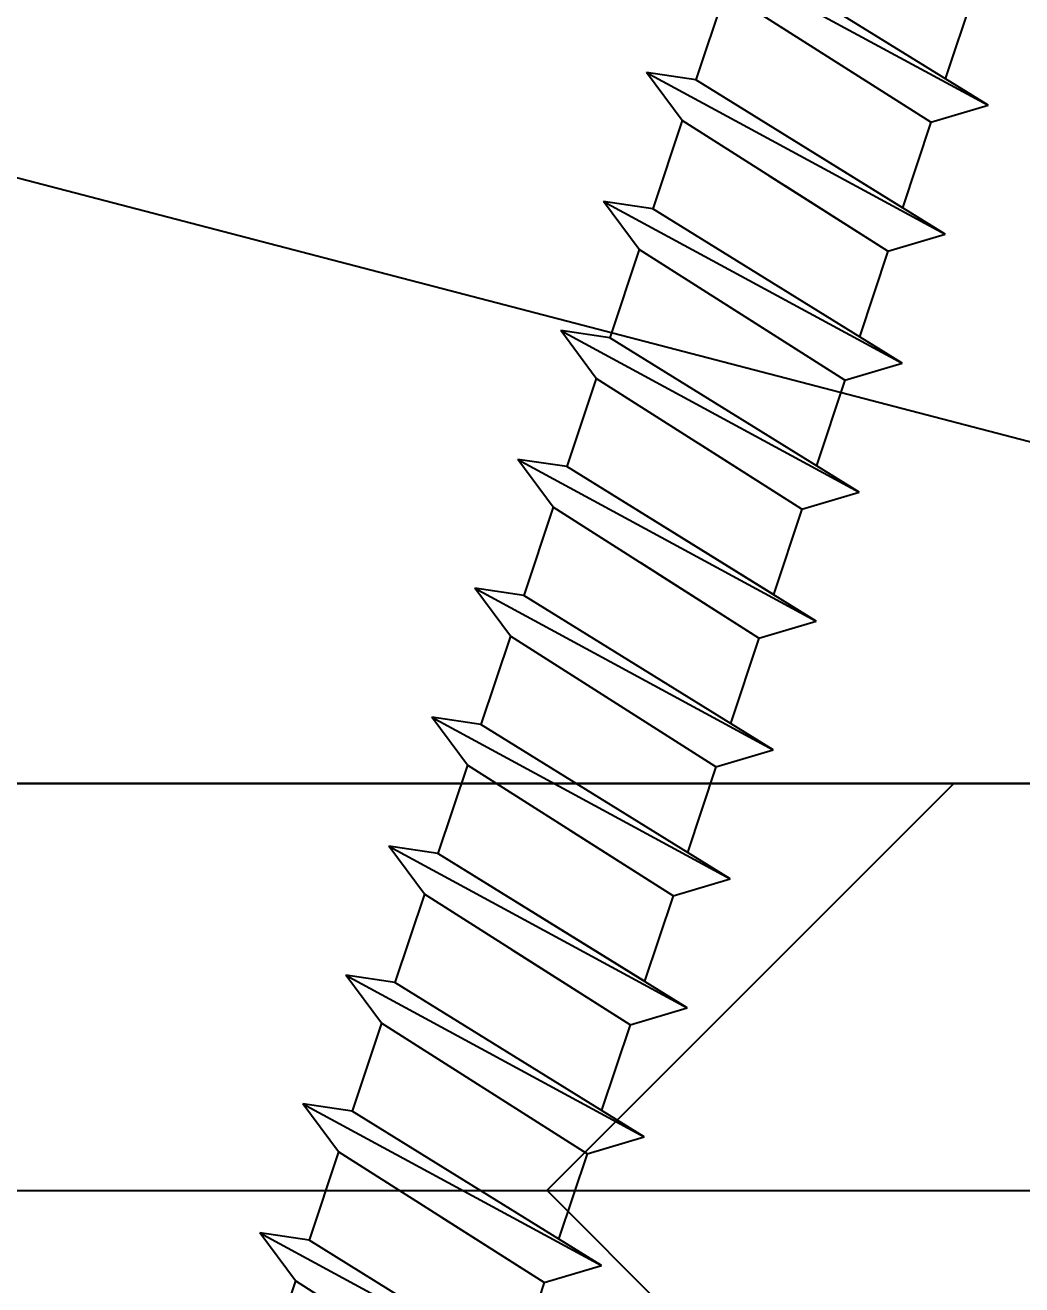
# Model space of a CAD drawing. Header units: inches. Extents: x -2661 to 42767, y -1222 to 9099.
# Drawn here: x 731.617 to 732.35, y 2335.432 to 2336.358 of the extents above; entities that cross this region are included whole.
import ezdxf
from ezdxf import colors
from ezdxf.entities.mleader import LeaderData, LeaderLine
from ezdxf.math import Vec2, Vec3

# ---------------------------------------------------------------- set-up
doc = ezdxf.new("R2010")
doc.units = ezdxf.units.IN
doc.header["$LTSCALE"] = 12
doc.header["$MEASUREMENT"] = 0
doc.layers.get('0').update_dxf_attribs({"linetype": 'CONTINUOUS'})
for name, color, linetype in [('S-ANNO-NOTE', 4, 'CONTINUOUS'), ('S-SIMPSON', 2, 'CONTINUOUS'), ('S-WOOD', 3, 'CONTINUOUS')]:
    doc.layers.add(name, color=color, linetype=linetype)
doc.styles.add('Arial', font='arial.ttf', dxfattribs={"width": 0.85})

# ---------------------------------------------------------------- blocks, each defined once
blk = doc.blocks.new('SIP SCREW')
at = {"layer": 'S-SIMPSON', "color": 1}
for p, q in [((-0.087, -10.81124), (-0.087, -10.87751)), ((-0.087, -10.81124), (-0.087, -10.87751)), ((-0.087, -10.81124), (-0.087, -10.87751)), ((-0.087, -10.81124), (-0.087, -10.87751)), ((-0.087, -10.81124), (-0.087, -10.87751)), ((-0.087, -10.81124), (-0.087, -10.87751)), ((-0.087, -10.81124), (-0.087, -10.87751)), ((-0.087, -10.81124), (-0.087, -10.87751)), ((-0.087, -10.81124), (-0.087, -10.87751)), ((-0.087, -10.81124), (-0.087, -10.87751)), ((-0.123, -10.88604), (0.087, -10.83631)), ((-0.123, -10.88604), (0.087, -10.83631)), ((-0.123, -10.88604), (0.087, -10.83631)), ((-0.123, -10.88604), (0.087, -10.83631)), ((0.123, -10.84266), (-0.123, -10.88604)), ((0.123, -10.84266), (-0.123, -10.88604)), ((0.123, -10.84266), (-0.123, -10.88604)), ((0.123, -10.84266), (-0.123, -10.88604)), ((-0.087, -10.91124), (0.087, -10.86787)), ((-0.087, -10.91124), (0.087, -10.86787)), ((-0.087, -10.91124), (0.087, -10.86787)), ((-0.087, -10.91124), (0.087, -10.86787)), ((0.087, -10.86787), (0.087, -10.93631)), ((0.087, -10.86787), (0.087, -10.93631)), ((0.087, -10.86787), (0.087, -10.93631)), ((0.087, -10.86787), (0.087, -10.93631)), ((0.087, -10.86787), (0.087, -10.93631)), ((0.087, -10.86787), (0.087, -10.93631)), ((0.087, -10.86787), (0.087, -10.93631)), ((0.087, -10.86787), (0.087, -10.93631)), ((0.087, -10.86787), (0.087, -10.93631)), ((0.087, -10.86787), (0.087, -10.93631)), ((0.087, -10.86787), (0.087, -10.93631)), ((0.087, -10.86787), (0.087, -10.93631)), ((0.087, -10.86787), (0.087, -10.93631)), ((0.087, -10.86787), (0.087, -10.93631)), ((-0.087, -10.91124), (-0.123, -10.88604)), ((-0.087, -10.91124), (-0.123, -10.88604)), ((-0.087, -10.91124), (-0.123, -10.88604)), ((-0.087, -10.91124), (-0.123, -10.88604)), ((-0.087, -10.91124), (-0.123, -10.88604)), ((-0.087, -10.91124), (0, -10.88956)), ((-0.087, -10.91124), (-0.087, -10.97751)), ((-0.087, -10.91124), (-0.087, -10.97751)), ((-0.087, -10.91124), (-0.087, -10.97751)), ((-0.087, -10.91124), (-0.087, -10.97751)), ((-0.087, -10.91124), (-0.087, -10.97751)), ((-0.087, -10.91124), (-0.087, -10.97751)), ((-0.087, -10.91124), (-0.087, -10.97751)), ((-0.087, -10.91124), (-0.087, -10.97751)), ((-0.087, -10.91124), (-0.087, -10.97751)), ((-0.087, -10.91124), (-0.087, -10.97751)), ((-0.087, -10.91124), (-0.087, -10.97751)), ((-0.087, -10.91124), (-0.087, -10.97751)), ((-0.087, -10.91124), (-0.087, -10.97751)), ((-0.087, -10.91124), (-0.087, -10.97751)), ((-0.087, -10.91124), (-0.087, -10.97751)), ((-0.087, -10.91124), (-0.087, -10.97751)), ((-0.123, -10.98604), (0.087, -10.93631)), ((-0.123, -10.98604), (0.087, -10.93631)), ((-0.123, -10.98604), (0.087, -10.93631)), ((-0.123, -10.98604), (0.087, -10.93631)), ((-0.123, -10.98604), (0.087, -10.93631)), ((-0.123, -10.98604), (0.087, -10.93631)), ((-0.123, -10.98604), (0.087, -10.93631)), ((-0.123, -10.98604), (0.087, -10.93631)), ((-0.087, -10.97751), (0.087, -10.93631)), ((0.087, -10.93631), (0.123, -10.94266)), ((0.087, -10.93631), (0.123, -10.94266)), ((0.087, -10.93631), (0.123, -10.94266)), ((0.087, -10.93631), (0.123, -10.94266)), ((0.087, -10.93631), (0.123, -10.94266)), ((0.087, -10.93631), (0.123, -10.94266)), ((0.087, -10.93631), (0.123, -10.94266)), ((0.087, -10.93631), (0.123, -10.94266)), ((0.087, -10.93631), (0.123, -10.94266)), ((0.123, -10.94266), (-0.123, -10.98604)), ((0.123, -10.94266), (-0.123, -10.98604)), ((0.123, -10.94266), (-0.123, -10.98604)), ((0.123, -10.94266), (-0.123, -10.98604)), ((0.123, -10.94266), (-0.123, -10.98604)), ((0.123, -10.94266), (-0.123, -10.98604)), ((0.123, -10.94266), (-0.123, -10.98604)), ((0.123, -10.94266), (-0.123, -10.98604)), ((0.123, -10.94266), (-0.123, -10.98604)), ((0.087, -10.96787), (0.123, -10.94266)), ((0.087, -10.96787), (0.123, -10.94266)), ((0.087, -10.96787), (0.123, -10.94266)), ((0.087, -10.96787), (0.123, -10.94266)), ((0.087, -10.96787), (0.123, -10.94266)), ((0.087, -10.96787), (0.123, -10.94266)), ((0.087, -10.96787), (0.123, -10.94266)), ((0.087, -10.96787), (0.123, -10.94266)), ((0.087, -10.96787), (0.123, -10.94266)), ((-0.087, -11.01124), (0.087, -10.96787)), ((-0.087, -11.01124), (0.087, -10.96787)), ((-0.087, -11.01124), (0.087, -10.96787)), ((-0.087, -11.01124), (0.087, -10.96787)), ((-0.087, -11.01124), (0.087, -10.96787)), ((-0.087, -11.01124), (0.087, -10.96787)), ((-0.087, -11.01124), (0.087, -10.96787)), ((-0.087, -11.01124), (0.087, -10.96787)), ((-0.087, -11.01124), (0.087, -10.96787)), ((0.087, -10.96787), (0.087, -11.03631)), ((0.087, -10.96787), (0.087, -11.03631)), ((0.087, -10.96787), (0.087, -11.03631)), ((0.087, -10.96787), (0.087, -11.03631)), ((0.087, -10.96787), (0.087, -11.03631)), ((0.087, -10.96787), (0.087, -11.03631)), ((0.087, -10.96787), (0.087, -11.03631)), ((0.087, -10.96787), (0.087, -11.03631)), ((0.087, -10.96787), (0.087, -11.03631)), ((0.087, -10.96787), (0.087, -11.03631)), ((0.087, -10.96787), (0.087, -11.03631)), ((0.087, -10.96787), (0.087, -11.03631)), ((0.087, -10.96787), (0.087, -11.03631)), ((0.087, -10.96787), (0.087, -11.03631)), ((0.087, -10.96787), (0.087, -11.03631)), ((0.087, -10.96787), (0.087, -11.03631)), ((0.087, -10.96787), (0.087, -11.03631)), ((0.087, -10.96787), (0.087, -11.03631)), ((0.087, -10.96787), (0.087, -11.03631)), ((0.087, -10.96787), (0.087, -11.03631)), ((0.087, -10.96787), (0.087, -11.03631)), ((-0.087, -11.01124), (-0.123, -10.98604)), ((-0.087, -11.01124), (-0.123, -10.98604)), ((-0.087, -11.01124), (-0.123, -10.98604)), ((-0.087, -11.01124), (-0.123, -10.98604)), ((-0.087, -11.01124), (-0.123, -10.98604)), ((-0.087, -11.01124), (-0.123, -10.98604)), ((-0.087, -11.01124), (-0.123, -10.98604)), ((-0.087, -11.01124), (-0.123, -10.98604)), ((-0.087, -11.01124), (-0.123, -10.98604)), ((-0.087, -11.01124), (-0.123, -10.98604)), ((-0.087, -11.01124), (-0.123, -10.98604)), ((-0.087, -11.01124), (-0.123, -10.98604)), ((-0.087, -11.01124), (-0.123, -10.98604)), ((-0.087, -11.01124), (0.01301, -10.98631)), ((-0.087, -11.01124), (0.01301, -10.98631)), ((-0.087, -11.01124), (0.01301, -10.98631)), ((-0.087, -11.01124), (0, -10.98956)), ((-0.087, -11.01124), (-0.087, -11.07751)), ((-0.087, -11.01124), (-0.087, -11.07751)), ((-0.087, -11.01124), (-0.087, -11.07751)), ((-0.087, -11.01124), (-0.087, -11.07751)), ((-0.087, -11.01124), (-0.087, -11.07751)), ((-0.087, -11.01124), (-0.087, -11.07751)), ((-0.087, -11.01124), (-0.087, -11.07751)), ((-0.087, -11.01124), (-0.087, -11.07751)), ((-0.087, -11.01124), (-0.087, -11.07751)), ((-0.087, -11.01124), (-0.087, -11.07751)), ((-0.087, -11.01124), (-0.087, -11.07751)), ((-0.087, -11.01124), (-0.087, -11.07751)), ((-0.087, -11.01124), (-0.087, -11.07751)), ((-0.087, -11.01124), (-0.087, -11.07751)), ((-0.087, -11.01124), (-0.087, -11.07751)), ((-0.087, -11.01124), (-0.087, -11.07751)), ((-0.087, -11.01124), (-0.087, -11.07751)), ((-0.087, -11.01124), (-0.087, -11.07751)), ((-0.087, -11.01124), (-0.087, -11.07751)), ((-0.087, -11.01124), (-0.087, -11.07751)), ((-0.087, -11.01124), (-0.087, -11.07751)), ((-0.123, -11.08604), (0.087, -11.03631)), ((-0.123, -11.08604), (0.087, -11.03631)), ((-0.123, -11.08604), (0.087, -11.03631)), ((-0.123, -11.08604), (0.087, -11.03631)), ((-0.123, -11.08604), (0.087, -11.03631)), ((-0.123, -11.08604), (0.087, -11.03631)), ((-0.123, -11.08604), (0.087, -11.03631)), ((-0.123, -11.08604), (0.087, -11.03631)), ((-0.123, -11.08604), (0.087, -11.03631)), ((-0.123, -11.08604), (0.087, -11.03631)), ((-0.123, -11.08604), (0.087, -11.03631)), ((-0.123, -11.08604), (0.087, -11.03631)), ((0.087, -11.03631), (0.123, -11.04266)), ((0.087, -11.03631), (0.123, -11.04266)), ((0.087, -11.03631), (0.123, -11.04266)), ((0.087, -11.03631), (0.123, -11.04266)), ((0.087, -11.03631), (0.123, -11.04266)), ((0.087, -11.03631), (0.123, -11.04266)), ((0.087, -11.03631), (0.123, -11.04266)), ((0.087, -11.03631), (0.123, -11.04266)), ((0.087, -11.03631), (0.123, -11.04266)), ((0.087, -11.03631), (0.123, -11.04266)), ((0.087, -11.03631), (0.123, -11.04266)), ((0.087, -11.03631), (0.123, -11.04266)), ((0.123, -11.04266), (-0.123, -11.08604)), ((0.123, -11.04266), (-0.123, -11.08604)), ((0.123, -11.04266), (-0.123, -11.08604)), ((0.123, -11.04266), (-0.123, -11.08604)), ((0.123, -11.04266), (-0.123, -11.08604)), ((0.123, -11.04266), (-0.123, -11.08604)), ((0.123, -11.04266), (-0.123, -11.08604)), ((0.123, -11.04266), (-0.123, -11.08604)), ((0.123, -11.04266), (-0.123, -11.08604)), ((0.123, -11.04266), (-0.123, -11.08604)), ((0.123, -11.04266), (-0.123, -11.08604)), ((0.123, -11.04266), (-0.123, -11.08604)), ((0.087, -11.06787), (0.123, -11.04266)), ((0.087, -11.06787), (0.123, -11.04266)), ((0.087, -11.06787), (0.123, -11.04266)), ((0.087, -11.06787), (0.123, -11.04266)), ((0.087, -11.06787), (0.123, -11.04266)), ((0.087, -11.06787), (0.123, -11.04266)), ((0.087, -11.06787), (0.123, -11.04266)), ((0.087, -11.06787), (0.123, -11.04266)), ((0.087, -11.06787), (0.123, -11.04266)), ((0.087, -11.06787), (0.123, -11.04266)), ((0.087, -11.06787), (0.123, -11.04266)), ((0.087, -11.06787), (0.123, -11.04266)), ((-0.087, -11.11124), (0.087, -11.06787)), ((-0.087, -11.11124), (0.087, -11.06787)), ((-0.087, -11.11124), (0.087, -11.06787)), ((-0.087, -11.11124), (0.087, -11.06787)), ((-0.087, -11.11124), (0.087, -11.06787)), ((-0.087, -11.11124), (0.087, -11.06787)), ((-0.087, -11.11124), (0.087, -11.06787)), ((-0.087, -11.11124), (0.087, -11.06787)), ((-0.087, -11.11124), (0.087, -11.06787)), ((-0.087, -11.11124), (0.087, -11.06787)), ((-0.087, -11.11124), (0.087, -11.06787)), ((-0.087, -11.11124), (0.087, -11.06787)), ((0.087, -11.06787), (0.087, -11.13631)), ((0.087, -11.06787), (0.087, -11.13631)), ((0.087, -11.06787), (0.087, -11.13631)), ((0.087, -11.06787), (0.087, -11.13631)), ((0.087, -11.06787), (0.087, -11.13631)), ((0.087, -11.06787), (0.087, -11.13631)), ((0.087, -11.06787), (0.087, -11.13631)), ((0.087, -11.06787), (0.087, -11.13631)), ((0.087, -11.06787), (0.087, -11.13631)), ((0.087, -11.06787), (0.087, -11.13631)), ((0.087, -11.06787), (0.087, -11.13631)), ((0.087, -11.06787), (0.087, -11.13631)), ((0.087, -11.06787), (0.087, -11.13631)), ((0.087, -11.06787), (0.087, -11.13631)), ((0.087, -11.06787), (0.087, -11.13631)), ((0.087, -11.06787), (0.087, -11.13631)), ((0.087, -11.06787), (0.087, -11.13631)), ((0.087, -11.06787), (0.087, -11.13631)), ((0.087, -11.06787), (0.087, -11.13631)), ((0.087, -11.06787), (0.087, -11.13631)), ((0.087, -11.06787), (0.087, -11.13631)), ((0.087, -11.06787), (0.087, -11.13631)), ((0.087, -11.06787), (0.087, -11.13631)), ((0.087, -11.06787), (0.087, -11.13631)), ((0.087, -11.06787), (0.087, -11.13631)), ((-0.087, -11.11124), (-0.123, -11.08604)), ((-0.087, -11.11124), (-0.123, -11.08604)), ((-0.087, -11.11124), (-0.123, -11.08604)), ((-0.087, -11.11124), (-0.123, -11.08604)), ((-0.087, -11.11124), (-0.123, -11.08604)), ((-0.087, -11.11124), (-0.123, -11.08604)), ((-0.087, -11.11124), (-0.123, -11.08604)), ((-0.087, -11.11124), (-0.123, -11.08604)), ((-0.087, -11.11124), (-0.123, -11.08604)), ((-0.087, -11.11124), (-0.123, -11.08604)), ((-0.087, -11.11124), (-0.123, -11.08604)), ((-0.087, -11.11124), (-0.123, -11.08604)), ((-0.087, -11.11124), (-0.123, -11.08604)), ((-0.087, -11.11124), (-0.123, -11.08604)), ((-0.087, -11.11124), (-0.123, -11.08604)), ((-0.087, -11.11124), (0.01301, -11.08631)), ((-0.087, -11.11124), (0.01301, -11.08631)), ((-0.087, -11.11124), (0.01301, -11.08631)), ((-0.087, -11.11124), (-0.087, -11.17751)), ((-0.087, -11.11124), (-0.087, -11.17751)), ((-0.087, -11.11124), (-0.087, -11.17751)), ((-0.087, -11.11124), (-0.087, -11.17751)), ((-0.087, -11.11124), (-0.087, -11.17751)), ((-0.087, -11.11124), (-0.087, -11.17751)), ((-0.087, -11.11124), (-0.087, -11.17751)), ((-0.087, -11.11124), (-0.087, -11.17751)), ((-0.087, -11.11124), (-0.087, -11.17751)), ((-0.087, -11.11124), (-0.087, -11.17751)), ((-0.087, -11.11124), (-0.087, -11.17751)), ((-0.087, -11.11124), (-0.087, -11.17751)), ((-0.087, -11.11124), (-0.087, -11.17751)), ((-0.087, -11.11124), (-0.087, -11.17751)), ((-0.087, -11.11124), (-0.087, -11.17751)), ((-0.087, -11.11124), (-0.087, -11.17751)), ((-0.087, -11.11124), (-0.087, -11.17751)), ((-0.087, -11.11124), (-0.087, -11.17751)), ((-0.087, -11.11124), (-0.087, -11.17751)), ((-0.087, -11.11124), (-0.087, -11.17751)), ((-0.087, -11.11124), (-0.087, -11.17751)), ((-0.087, -11.11124), (-0.087, -11.17751)), ((-0.087, -11.11124), (-0.087, -11.17751)), ((-0.087, -11.11124), (-0.087, -11.17751)), ((-0.087, -11.11124), (-0.087, -11.17751)), ((-0.123, -11.18604), (0.087, -11.13631)), ((-0.123, -11.18604), (0.087, -11.13631)), ((-0.123, -11.18604), (0.087, -11.13631)), ((-0.123, -11.18604), (0.087, -11.13631)), ((-0.123, -11.18604), (0.087, -11.13631)), ((-0.123, -11.18604), (0.087, -11.13631)), ((-0.123, -11.18604), (0.087, -11.13631)), ((-0.123, -11.18604), (0.087, -11.13631)), ((-0.123, -11.18604), (0.087, -11.13631)), ((-0.123, -11.18604), (0.087, -11.13631)), ((-0.123, -11.18604), (0.087, -11.13631)), ((-0.123, -11.18604), (0.087, -11.13631)), ((-0.123, -11.18604), (0.087, -11.13631)), ((-0.123, -11.18604), (0.087, -11.13631)), ((-0.123, -11.18604), (0.087, -11.13631)), ((-0.123, -11.18604), (0.087, -11.13631)), ((-0.123, -11.18604), (0.087, -11.13631)), ((-0.123, -11.18604), (0.087, -11.13631)), ((-0.123, -11.18604), (0.087, -11.13631)), ((0.087, -11.13631), (0.123, -11.14266)), ((0.087, -11.13631), (0.123, -11.14266)), ((0.087, -11.13631), (0.123, -11.14266)), ((0.087, -11.13631), (0.123, -11.14266)), ((0.087, -11.13631), (0.123, -11.14266)), ((0.087, -11.13631), (0.123, -11.14266)), ((0.087, -11.13631), (0.123, -11.14266)), ((0.087, -11.13631), (0.123, -11.14266)), ((0.087, -11.13631), (0.123, -11.14266)), ((0.087, -11.13631), (0.123, -11.14266)), ((0.087, -11.13631), (0.123, -11.14266)), ((0.087, -11.13631), (0.123, -11.14266)), ((0.087, -11.13631), (0.123, -11.14266)), ((0.087, -11.13631), (0.123, -11.14266)), ((0.087, -11.13631), (0.123, -11.14266)), ((0.087, -11.13631), (0.123, -11.14266)), ((0.087, -11.13631), (0.123, -11.14266)), ((0.087, -11.13631), (0.123, -11.14266)), ((0.087, -11.13631), (0.123, -11.14266)), ((0.123, -11.14266), (-0.123, -11.18604)), ((0.123, -11.14266), (-0.123, -11.18604)), ((0.123, -11.14266), (-0.123, -11.18604)), ((0.123, -11.14266), (-0.123, -11.18604)), ((0.123, -11.14266), (-0.123, -11.18604)), ((0.123, -11.14266), (-0.123, -11.18604)), ((0.123, -11.14266), (-0.123, -11.18604)), ((0.123, -11.14266), (-0.123, -11.18604)), ((0.123, -11.14266), (-0.123, -11.18604)), ((0.123, -11.14266), (-0.123, -11.18604)), ((0.123, -11.14266), (-0.123, -11.18604)), ((0.123, -11.14266), (-0.123, -11.18604)), ((0.123, -11.14266), (-0.123, -11.18604)), ((0.123, -11.14266), (-0.123, -11.18604)), ((0.123, -11.14266), (-0.123, -11.18604)), ((0.123, -11.14266), (-0.123, -11.18604)), ((0.123, -11.14266), (-0.123, -11.18604)), ((0.123, -11.14266), (-0.123, -11.18604)), ((0.123, -11.14266), (-0.123, -11.18604)), ((0.087, -11.16787), (0.123, -11.14266)), ((0.087, -11.16787), (0.123, -11.14266)), ((0.087, -11.16787), (0.123, -11.14266)), ((0.087, -11.16787), (0.123, -11.14266)), ((0.087, -11.16787), (0.123, -11.14266)), ((0.087, -11.16787), (0.123, -11.14266)), ((0.087, -11.16787), (0.123, -11.14266)), ((0.087, -11.16787), (0.123, -11.14266)), ((0.087, -11.16787), (0.123, -11.14266)), ((0.087, -11.16787), (0.123, -11.14266)), ((0.087, -11.16787), (0.123, -11.14266)), ((0.087, -11.16787), (0.123, -11.14266)), ((0.087, -11.16787), (0.123, -11.14266)), ((0.087, -11.16787), (0.123, -11.14266)), ((0.087, -11.16787), (0.123, -11.14266)), ((0.087, -11.16787), (0.123, -11.14266)), ((0.087, -11.16787), (0.123, -11.14266)), ((0.087, -11.16787), (0.123, -11.14266)), ((0.087, -11.16787), (0.123, -11.14266)), ((-0.087, -11.21124), (0.087, -11.16787)), ((-0.087, -11.21124), (0.087, -11.16787)), ((-0.087, -11.21124), (0.087, -11.16787)), ((-0.087, -11.21124), (0.087, -11.16787)), ((-0.087, -11.21124), (0.087, -11.16787)), ((-0.087, -11.21124), (0.087, -11.16787)), ((-0.087, -11.21124), (0.087, -11.16787)), ((-0.087, -11.21124), (0.087, -11.16787)), ((-0.087, -11.21124), (0.087, -11.16787)), ((-0.087, -11.21124), (0.087, -11.16787)), ((-0.087, -11.21124), (0.087, -11.16787)), ((-0.087, -11.21124), (0.087, -11.16787)), ((-0.087, -11.21124), (0.087, -11.16787)), ((-0.087, -11.21124), (0.087, -11.16787)), ((-0.087, -11.21124), (0.087, -11.16787)), ((-0.087, -11.21124), (0.087, -11.16787)), ((-0.087, -11.21124), (0.087, -11.16787)), ((-0.087, -11.21124), (0.087, -11.16787)), ((-0.087, -11.21124), (0.087, -11.16787)), ((0.087, -11.16787), (0.087, -11.23631)), ((0.087, -11.16787), (0.087, -11.23631)), ((0.087, -11.16787), (0.087, -11.23631)), ((0.087, -11.16787), (0.087, -11.23631)), ((0.087, -11.16787), (0.087, -11.23631)), ((0.087, -11.16787), (0.087, -11.23631)), ((0.087, -11.16787), (0.087, -11.23631)), ((0.087, -11.16787), (0.087, -11.23631)), ((0.087, -11.16787), (0.087, -11.23631)), ((0.087, -11.16787), (0.087, -11.23631)), ((0.087, -11.16787), (0.087, -11.23631)), ((0.087, -11.16787), (0.087, -11.23631)), ((-0.087, -11.21124), (-0.123, -11.18604)), ((-0.087, -11.21124), (-0.123, -11.18604)), ((-0.087, -11.21124), (-0.123, -11.18604)), ((-0.087, -11.21124), (-0.123, -11.18604)), ((-0.087, -11.21124), (-0.123, -11.18604)), ((-0.087, -11.21124), (-0.123, -11.18604)), ((-0.087, -11.21124), (-0.123, -11.18604)), ((-0.087, -11.21124), (-0.123, -11.18604)), ((-0.087, -11.21124), (-0.123, -11.18604)), ((-0.087, -11.21124), (-0.123, -11.18604)), ((-0.087, -11.21124), (-0.123, -11.18604)), ((-0.087, -11.21124), (-0.123, -11.18604)), ((-0.087, -11.21124), (-0.123, -11.18604)), ((-0.087, -11.21124), (-0.123, -11.18604)), ((-0.087, -11.21124), (-0.123, -11.18604)), ((-0.087, -11.21124), (-0.123, -11.18604)), ((-0.087, -11.21124), (-0.123, -11.18604)), ((-0.087, -11.21124), (-0.123, -11.18604)), ((-0.087, -11.21124), (-0.123, -11.18604)), ((-0.087, -11.21124), (-0.123, -11.18604)), ((-0.087, -11.21124), (-0.123, -11.18604)), ((-0.087, -11.21124), (-0.123, -11.18604)), ((-0.087, -11.21124), (-0.123, -11.18604)), ((-0.087, -11.21124), (0, -11.18956)), ((-0.087, -11.21124), (0, -11.18956)), ((-0.087, -11.21124), (0, -11.18956)), ((-0.087, -11.21124), (0, -11.18956)), ((-0.087, -11.21124), (-0.087, -11.27751)), ((-0.087, -11.21124), (-0.087, -11.27751)), ((-0.087, -11.21124), (-0.087, -11.27751)), ((-0.087, -11.21124), (-0.087, -11.27751)), ((-0.087, -11.21124), (-0.087, -11.27751)), ((-0.087, -11.21124), (-0.087, -11.27751)), ((-0.087, -11.21124), (-0.087, -11.27751)), ((-0.087, -11.21124), (-0.087, -11.27751)), ((-0.087, -11.21124), (-0.087, -11.27751)), ((-0.087, -11.21124), (-0.087, -11.27751)), ((-0.087, -11.21124), (-0.087, -11.27751)), ((-0.087, -11.21124), (-0.087, -11.27751)), ((-0.087, -11.21124), (-0.087, -11.27751)), ((-0.087, -11.21124), (-0.087, -11.27751)), ((-0.123, -11.28604), (0.087, -11.23631)), ((-0.123, -11.28604), (0.087, -11.23631)), ((-0.123, -11.28604), (0.087, -11.23631)), ((-0.123, -11.28604), (0.087, -11.23631)), ((-0.123, -11.28604), (0.087, -11.23631)), ((-0.123, -11.28604), (0.087, -11.23631)), ((-0.123, -11.28604), (0.087, -11.23631)), ((-0.123, -11.28604), (0.087, -11.23631)), ((0.123, -11.24266), (-0.123, -11.28604)), ((0.123, -11.24266), (-0.123, -11.28604)), ((0.123, -11.24266), (-0.123, -11.28604)), ((0.123, -11.24266), (-0.123, -11.28604)), ((0.123, -11.24266), (-0.123, -11.28604)), ((0.123, -11.24266), (-0.123, -11.28604)), ((0.123, -11.24266), (-0.123, -11.28604)), ((0.123, -11.24266), (-0.123, -11.28604)), ((0.123, -11.24266), (-0.123, -11.28604)), ((-0.087, -11.27751), (0.087, -11.23631)), ((0.087, -11.23631), (0.123, -11.24266)), ((0.087, -11.23631), (0.123, -11.24266)), ((0.087, -11.23631), (0.123, -11.24266)), ((0.087, -11.23631), (0.123, -11.24266)), ((0.087, -11.23631), (0.123, -11.24266)), ((0.087, -11.23631), (0.123, -11.24266)), ((0.087, -11.23631), (0.123, -11.24266)), ((0.087, -11.23631), (0.123, -11.24266)), ((0.087, -11.23631), (0.123, -11.24266)), ((0.087, -11.26787), (0.123, -11.24266)), ((0.087, -11.26787), (0.123, -11.24266)), ((0.087, -11.26787), (0.123, -11.24266)), ((0.087, -11.26787), (0.123, -11.24266)), ((0.087, -11.26787), (0.123, -11.24266)), ((0.087, -11.26787), (0.123, -11.24266)), ((0.087, -11.26787), (0.123, -11.24266)), ((0.087, -11.26787), (0.123, -11.24266)), ((0.087, -11.26787), (0.123, -11.24266)), ((-0.087, -11.31124), (0.087, -11.26787)), ((-0.087, -11.31124), (0.087, -11.26787)), ((-0.087, -11.31124), (0.087, -11.26787)), ((-0.087, -11.31124), (0.087, -11.26787)), ((-0.087, -11.31124), (0.087, -11.26787)), ((-0.087, -11.31124), (0.087, -11.26787)), ((-0.087, -11.31124), (0.087, -11.26787)), ((-0.087, -11.31124), (0.087, -11.26787)), ((-0.087, -11.31124), (0.087, -11.26787)), ((0.087, -11.26787), (0.087, -11.33631)), ((0.087, -11.26787), (0.087, -11.33631)), ((0.087, -11.26787), (0.087, -11.33631)), ((0.087, -11.26787), (0.087, -11.33631)), ((0.087, -11.26787), (0.087, -11.33631)), ((0.087, -11.26787), (0.087, -11.33631)), ((0.087, -11.26787), (0.087, -11.33631)), ((0.087, -11.26787), (0.087, -11.33631)), ((0.087, -11.26787), (0.087, -11.33631)), ((0.087, -11.26787), (0.087, -11.33631)), ((0.087, -11.26787), (0.087, -11.33631)), ((0.087, -11.26787), (0.087, -11.33631)), ((0.087, -11.26787), (0.087, -11.33631)), ((0.087, -11.26787), (0.087, -11.33631)), ((0.087, -11.26787), (0.087, -11.33631)), ((0.087, -11.26787), (0.087, -11.33631)), ((0.087, -11.26787), (0.087, -11.33631)), ((-0.087, -11.31124), (-0.123, -11.28604)), ((-0.087, -11.31124), (-0.123, -11.28604)), ((-0.087, -11.31124), (-0.123, -11.28604)), ((-0.087, -11.31124), (-0.123, -11.28604)), ((-0.087, -11.31124), (-0.123, -11.28604)), ((-0.087, -11.31124), (-0.123, -11.28604)), ((-0.087, -11.31124), (-0.123, -11.28604)), ((-0.087, -11.31124), (-0.123, -11.28604)), ((-0.087, -11.31124), (-0.123, -11.28604)), ((-0.087, -11.31124), (-0.123, -11.28604)), ((-0.087, -11.31124), (-0.123, -11.28604)), ((-0.087, -11.31124), (-0.123, -11.28604)), ((-0.087, -11.31124), (-0.123, -11.28604)), ((-0.087, -11.31124), (0.01301, -11.28631)), ((-0.087, -11.31124), (0.01301, -11.28631)), ((-0.087, -11.31124), (0.01301, -11.28631)), ((-0.087, -11.31124), (0, -11.28956)), ((-0.087, -11.31124), (-0.087, -11.37751)), ((-0.087, -11.31124), (-0.087, -11.37751)), ((-0.087, -11.31124), (-0.087, -11.37751)), ((-0.087, -11.31124), (-0.087, -11.37751)), ((-0.087, -11.31124), (-0.087, -11.37751)), ((-0.087, -11.31124), (-0.087, -11.37751)), ((-0.087, -11.31124), (-0.087, -11.37751)), ((-0.087, -11.31124), (-0.087, -11.37751)), ((-0.087, -11.31124), (-0.087, -11.37751)), ((-0.087, -11.31124), (-0.087, -11.37751)), ((-0.087, -11.31124), (-0.087, -11.37751)), ((-0.087, -11.31124), (-0.087, -11.37751)), ((-0.087, -11.31124), (-0.087, -11.37751)), ((-0.087, -11.31124), (-0.087, -11.37751)), ((-0.087, -11.31124), (-0.087, -11.37751)), ((-0.087, -11.31124), (-0.087, -11.37751)), ((-0.123, -11.38604), (0.087, -11.33631)), ((-0.123, -11.38604), (0.087, -11.33631)), ((-0.123, -11.38604), (0.087, -11.33631)), ((-0.123, -11.38604), (0.087, -11.33631)), ((-0.123, -11.38604), (0.087, -11.33631)), ((-0.123, -11.38604), (0.087, -11.33631)), ((-0.123, -11.38604), (0.087, -11.33631)), ((-0.123, -11.38604), (0.087, -11.33631)), ((-0.123, -11.38604), (0.087, -11.33631)), ((-0.123, -11.38604), (0.087, -11.33631)), ((-0.123, -11.38604), (0.087, -11.33631)), ((-0.123, -11.38604), (0.087, -11.33631)), ((0.123, -11.34266), (-0.123, -11.38604)), ((0.123, -11.34266), (-0.123, -11.38604)), ((0.123, -11.34266), (-0.123, -11.38604)), ((0.123, -11.34266), (-0.123, -11.38604)), ((0.123, -11.34266), (-0.123, -11.38604)), ((0.123, -11.34266), (-0.123, -11.38604)), ((0.123, -11.34266), (-0.123, -11.38604)), ((0.123, -11.34266), (-0.123, -11.38604)), ((0.123, -11.34266), (-0.123, -11.38604)), ((0.123, -11.34266), (-0.123, -11.38604)), ((0.123, -11.34266), (-0.123, -11.38604)), ((0.123, -11.34266), (-0.123, -11.38604)), ((0.087, -11.33631), (0.123, -11.34266)), ((0.087, -11.33631), (0.123, -11.34266)), ((0.087, -11.33631), (0.123, -11.34266)), ((0.087, -11.33631), (0.123, -11.34266)), ((0.087, -11.33631), (0.123, -11.34266)), ((0.087, -11.33631), (0.123, -11.34266)), ((0.087, -11.33631), (0.123, -11.34266)), ((0.087, -11.33631), (0.123, -11.34266)), ((0.087, -11.33631), (0.123, -11.34266)), ((0.087, -11.33631), (0.123, -11.34266)), ((0.087, -11.33631), (0.123, -11.34266)), ((0.087, -11.33631), (0.123, -11.34266)), ((0.087, -11.36787), (0.123, -11.34266)), ((0.087, -11.36787), (0.123, -11.34266)), ((0.087, -11.36787), (0.123, -11.34266)), ((0.087, -11.36787), (0.123, -11.34266)), ((0.087, -11.36787), (0.123, -11.34266)), ((0.087, -11.36787), (0.123, -11.34266)), ((0.087, -11.36787), (0.123, -11.34266)), ((0.087, -11.36787), (0.123, -11.34266)), ((0.087, -11.36787), (0.123, -11.34266)), ((0.087, -11.36787), (0.123, -11.34266)), ((0.087, -11.36787), (0.123, -11.34266)), ((0.087, -11.36787), (0.123, -11.34266)), ((-0.087, -11.41124), (0.087, -11.36787)), ((-0.087, -11.41124), (0.087, -11.36787)), ((-0.087, -11.41124), (0.087, -11.36787)), ((-0.087, -11.41124), (0.087, -11.36787)), ((-0.087, -11.41124), (0.087, -11.36787)), ((-0.087, -11.41124), (0.087, -11.36787)), ((-0.087, -11.41124), (0.087, -11.36787)), ((-0.087, -11.41124), (0.087, -11.36787)), ((-0.087, -11.41124), (0.087, -11.36787)), ((-0.087, -11.41124), (0.087, -11.36787)), ((-0.087, -11.41124), (0.087, -11.36787)), ((-0.087, -11.41124), (0.087, -11.36787)), ((0.087, -11.36787), (0.087, -11.43631)), ((0.087, -11.36787), (0.087, -11.43631)), ((0.087, -11.36787), (0.087, -11.43631)), ((0.087, -11.36787), (0.087, -11.43631)), ((0.087, -11.36787), (0.087, -11.43631)), ((0.087, -11.36787), (0.087, -11.43631)), ((0.087, -11.36787), (0.087, -11.43631)), ((0.087, -11.36787), (0.087, -11.43631)), ((0.087, -11.36787), (0.087, -11.43631)), ((0.087, -11.36787), (0.087, -11.43631)), ((0.087, -11.36787), (0.087, -11.43631)), ((0.087, -11.36787), (0.087, -11.43631)), ((0.087, -11.36787), (0.087, -11.43631)), ((0.087, -11.36787), (0.087, -11.43631)), ((0.087, -11.36787), (0.087, -11.43631)), ((0.087, -11.36787), (0.087, -11.43631)), ((0.087, -11.36787), (0.087, -11.43631)), ((-0.087, -11.41124), (-0.123, -11.38604)), ((-0.087, -11.41124), (-0.123, -11.38604)), ((-0.087, -11.41124), (-0.123, -11.38604)), ((-0.087, -11.41124), (-0.123, -11.38604)), ((-0.087, -11.41124), (-0.123, -11.38604)), ((-0.087, -11.41124), (-0.123, -11.38604)), ((-0.087, -11.41124), (-0.123, -11.38604)), ((-0.087, -11.41124), (-0.123, -11.38604)), ((-0.087, -11.41124), (-0.123, -11.38604)), ((-0.087, -11.41124), (-0.123, -11.38604)), ((-0.087, -11.41124), (-0.123, -11.38604)), ((-0.087, -11.41124), (-0.123, -11.38604)), ((-0.087, -11.41124), (-0.087, -11.47751)), ((-0.087, -11.41124), (-0.087, -11.47751)), ((-0.087, -11.41124), (-0.087, -11.47751)), ((-0.087, -11.41124), (-0.087, -11.47751)), ((-0.087, -11.41124), (-0.087, -11.47751)), ((-0.087, -11.41124), (-0.087, -11.47751)), ((-0.087, -11.41124), (-0.087, -11.47751)), ((-0.087, -11.41124), (-0.087, -11.47751)), ((-0.087, -11.41124), (-0.087, -11.47751)), ((-0.087, -11.41124), (-0.087, -11.47751)), ((-0.087, -11.41124), (-0.087, -11.47751)), ((-0.087, -11.41124), (-0.087, -11.47751)), ((-0.087, -11.41124), (-0.087, -11.47751)), ((-0.087, -11.41124), (-0.087, -11.47751)), ((-0.087, -11.41124), (-0.087, -11.47751)), ((-0.087, -11.41124), (-0.087, -11.47751)), ((-0.087, -11.41124), (-0.087, -11.47751)), ((-0.123, -11.48604), (0.087, -11.43631)), ((-0.123, -11.48604), (0.087, -11.43631)), ((-0.123, -11.48604), (0.087, -11.43631)), ((-0.123, -11.48604), (0.087, -11.43631)), ((-0.123, -11.48604), (0.087, -11.43631)), ((-0.123, -11.48604), (0.087, -11.43631)), ((-0.123, -11.48604), (0.087, -11.43631)), ((-0.123, -11.48604), (0.087, -11.43631)), ((-0.123, -11.48604), (0.087, -11.43631)), ((-0.123, -11.48604), (0.087, -11.43631)), ((-0.123, -11.48604), (0.087, -11.43631)), ((-0.123, -11.48604), (0.087, -11.43631)), ((-0.123, -11.48604), (0.087, -11.43631)), ((-0.123, -11.48604), (0.087, -11.43631)), ((-0.123, -11.48604), (0.087, -11.43631)), ((0.087, -11.43631), (0.123, -11.44266)), ((0.087, -11.43631), (0.123, -11.44266)), ((0.087, -11.43631), (0.123, -11.44266)), ((0.087, -11.43631), (0.123, -11.44266)), ((0.087, -11.43631), (0.123, -11.44266)), ((0.087, -11.43631), (0.123, -11.44266)), ((0.087, -11.43631), (0.123, -11.44266)), ((0.087, -11.43631), (0.123, -11.44266)), ((0.087, -11.43631), (0.123, -11.44266)), ((0.087, -11.43631), (0.123, -11.44266)), ((0.087, -11.43631), (0.123, -11.44266)), ((0.087, -11.43631), (0.123, -11.44266)), ((0.087, -11.43631), (0.123, -11.44266)), ((0.087, -11.43631), (0.123, -11.44266)), ((0.087, -11.43631), (0.123, -11.44266)), ((0.123, -11.44266), (-0.123, -11.48604)), ((0.123, -11.44266), (-0.123, -11.48604)), ((0.123, -11.44266), (-0.123, -11.48604)), ((0.123, -11.44266), (-0.123, -11.48604)), ((0.123, -11.44266), (-0.123, -11.48604)), ((0.123, -11.44266), (-0.123, -11.48604)), ((0.123, -11.44266), (-0.123, -11.48604)), ((0.123, -11.44266), (-0.123, -11.48604)), ((0.123, -11.44266), (-0.123, -11.48604)), ((0.123, -11.44266), (-0.123, -11.48604)), ((0.123, -11.44266), (-0.123, -11.48604)), ((0.123, -11.44266), (-0.123, -11.48604)), ((0.123, -11.44266), (-0.123, -11.48604)), ((0.123, -11.44266), (-0.123, -11.48604)), ((0.123, -11.44266), (-0.123, -11.48604)), ((0.087, -11.46787), (0.123, -11.44266)), ((0.087, -11.46787), (0.123, -11.44266)), ((0.087, -11.46787), (0.123, -11.44266)), ((0.087, -11.46787), (0.123, -11.44266)), ((0.087, -11.46787), (0.123, -11.44266)), ((0.087, -11.46787), (0.123, -11.44266)), ((0.087, -11.46787), (0.123, -11.44266)), ((0.087, -11.46787), (0.123, -11.44266)), ((0.087, -11.46787), (0.123, -11.44266)), ((0.087, -11.46787), (0.123, -11.44266)), ((0.087, -11.46787), (0.123, -11.44266)), ((0.087, -11.46787), (0.123, -11.44266)), ((0.087, -11.46787), (0.123, -11.44266)), ((0.087, -11.46787), (0.123, -11.44266)), ((0.087, -11.46787), (0.123, -11.44266)), ((-0.087, -11.51124), (0.087, -11.46787)), ((-0.087, -11.51124), (0.087, -11.46787)), ((-0.087, -11.51124), (0.087, -11.46787)), ((-0.087, -11.51124), (0.087, -11.46787)), ((-0.087, -11.51124), (0.087, -11.46787)), ((-0.087, -11.51124), (0.087, -11.46787)), ((-0.087, -11.51124), (0.087, -11.46787)), ((-0.087, -11.51124), (0.087, -11.46787)), ((-0.087, -11.51124), (0.087, -11.46787)), ((-0.087, -11.51124), (0.087, -11.46787)), ((-0.087, -11.51124), (0.087, -11.46787)), ((-0.087, -11.51124), (0.087, -11.46787)), ((-0.087, -11.51124), (0.087, -11.46787)), ((-0.087, -11.51124), (0.087, -11.46787)), ((-0.087, -11.51124), (0.087, -11.46787)), ((0.087, -11.46787), (0.087, -11.53631)), ((0.087, -11.46787), (0.087, -11.53631)), ((0.087, -11.46787), (0.087, -11.53631)), ((0.087, -11.46787), (0.087, -11.53631)), ((0.087, -11.46787), (0.087, -11.53631)), ((0.087, -11.46787), (0.087, -11.53631)), ((0.087, -11.46787), (0.087, -11.53631)), ((0.087, -11.46787), (0.087, -11.53631)), ((0.087, -11.46787), (0.087, -11.53631)), ((0.087, -11.46787), (0.087, -11.53631)), ((0.087, -11.46787), (0.087, -11.53631)), ((0.087, -11.46787), (0.087, -11.53631)), ((0.087, -11.46787), (0.087, -11.53631)), ((0.087, -11.46787), (0.087, -11.53631)), ((0.087, -11.46787), (0.087, -11.53631)), ((0.087, -11.46787), (0.087, -11.53631)), ((0.087, -11.46787), (0.087, -11.53631)), ((0.087, -11.46787), (0.087, -11.53631)), ((-0.087, -11.51124), (-0.123, -11.48604)), ((-0.087, -11.51124), (-0.123, -11.48604)), ((-0.087, -11.51124), (-0.123, -11.48604)), ((-0.087, -11.51124), (-0.123, -11.48604)), ((-0.087, -11.51124), (-0.123, -11.48604)), ((-0.087, -11.51124), (-0.123, -11.48604)), ((-0.087, -11.51124), (-0.123, -11.48604)), ((-0.087, -11.51124), (-0.123, -11.48604)), ((-0.087, -11.51124), (-0.123, -11.48604)), ((-0.087, -11.51124), (-0.123, -11.48604)), ((-0.087, -11.51124), (-0.123, -11.48604)), ((-0.087, -11.51124), (-0.123, -11.48604)), ((-0.087, -11.51124), (-0.123, -11.48604)), ((-0.087, -11.51124), (-0.123, -11.48604)), ((-0.087, -11.51124), (-0.123, -11.48604)), ((-0.087, -11.51124), (-0.123, -11.48604)), ((-0.087, -11.51124), (-0.123, -11.48604)), ((-0.087, -11.51124), (-0.123, -11.48604)), ((-0.087, -11.51124), (0, -11.48956)), ((-0.087, -11.51124), (0, -11.48956)), ((-0.087, -11.51124), (0, -11.48956)), ((-0.087, -11.51124), (-0.087, -11.57751)), ((-0.087, -11.51124), (-0.087, -11.57751)), ((-0.087, -11.51124), (-0.087, -11.57751)), ((-0.087, -11.51124), (-0.087, -11.57751)), ((-0.087, -11.51124), (-0.087, -11.57751)), ((-0.087, -11.51124), (-0.087, -11.57751)), ((-0.087, -11.51124), (-0.087, -11.57751)), ((-0.087, -11.51124), (-0.087, -11.57751)), ((-0.087, -11.51124), (-0.087, -11.57751)), ((-0.087, -11.51124), (-0.087, -11.57751)), ((-0.087, -11.51124), (-0.087, -11.57751)), ((-0.087, -11.51124), (-0.087, -11.57751)), ((-0.123, -11.58604), (0.087, -11.53631)), ((-0.123, -11.58604), (0.087, -11.53631)), ((-0.123, -11.58604), (0.087, -11.53631)), ((-0.123, -11.58604), (0.087, -11.53631)), ((-0.123, -11.58604), (0.087, -11.53631)), ((-0.123, -11.58604), (0.087, -11.53631)), ((-0.123, -11.58604), (0.087, -11.53631)), ((-0.123, -11.58604), (0.087, -11.53631)), ((-0.087, -11.57751), (0.087, -11.53631)), ((0.087, -11.53631), (0.123, -11.54266)), ((0.087, -11.53631), (0.123, -11.54266)), ((0.087, -11.53631), (0.123, -11.54266)), ((0.087, -11.53631), (0.123, -11.54266)), ((0.087, -11.53631), (0.123, -11.54266)), ((0.087, -11.53631), (0.123, -11.54266)), ((0.087, -11.53631), (0.123, -11.54266)), ((0.087, -11.53631), (0.123, -11.54266)), ((0.087, -11.53631), (0.123, -11.54266)), ((0.123, -11.54266), (-0.123, -11.58604)), ((0.123, -11.54266), (-0.123, -11.58604)), ((0.123, -11.54266), (-0.123, -11.58604)), ((0.123, -11.54266), (-0.123, -11.58604)), ((0.123, -11.54266), (-0.123, -11.58604)), ((0.123, -11.54266), (-0.123, -11.58604)), ((0.123, -11.54266), (-0.123, -11.58604)), ((0.123, -11.54266), (-0.123, -11.58604)), ((0.123, -11.54266), (-0.123, -11.58604)), ((0.087, -11.56787), (0.123, -11.54266)), ((0.087, -11.56787), (0.123, -11.54266)), ((0.087, -11.56787), (0.123, -11.54266)), ((0.087, -11.56787), (0.123, -11.54266)), ((0.087, -11.56787), (0.123, -11.54266)), ((0.087, -11.56787), (0.123, -11.54266)), ((0.087, -11.56787), (0.123, -11.54266)), ((0.087, -11.56787), (0.123, -11.54266)), ((0.087, -11.56787), (0.123, -11.54266)), ((-0.087, -11.61124), (0.087, -11.56787)), ((-0.087, -11.61124), (0.087, -11.56787)), ((-0.087, -11.61124), (0.087, -11.56787)), ((-0.087, -11.61124), (0.087, -11.56787)), ((-0.087, -11.61124), (0.087, -11.56787)), ((-0.087, -11.61124), (0.087, -11.56787)), ((-0.087, -11.61124), (0.087, -11.56787)), ((-0.087, -11.61124), (0.087, -11.56787)), ((-0.087, -11.61124), (0.087, -11.56787)), ((0.087, -11.56787), (0.087, -11.63631)), ((0.087, -11.56787), (0.087, -11.63631)), ((0.087, -11.56787), (0.087, -11.63631)), ((0.087, -11.56787), (0.087, -11.63631)), ((0.087, -11.56787), (0.087, -11.63631)), ((0.087, -11.56787), (0.087, -11.63631)), ((0.087, -11.56787), (0.087, -11.63631)), ((0.087, -11.56787), (0.087, -11.63631)), ((0.087, -11.56787), (0.087, -11.63631)), ((0.087, -11.56787), (0.087, -11.63631)), ((0.087, -11.56787), (0.087, -11.63631)), ((0.087, -11.56787), (0.087, -11.63631)), ((0.087, -11.56787), (0.087, -11.63631)), ((-0.087, -11.61124), (-0.123, -11.58604)), ((-0.087, -11.61124), (-0.123, -11.58604)), ((-0.087, -11.61124), (-0.123, -11.58604)), ((-0.087, -11.61124), (-0.123, -11.58604)), ((-0.087, -11.61124), (-0.123, -11.58604)), ((-0.087, -11.61124), (-0.123, -11.58604)), ((-0.087, -11.61124), (-0.123, -11.58604)), ((-0.087, -11.61124), (-0.123, -11.58604)), ((-0.087, -11.61124), (-0.123, -11.58604)), ((-0.087, -11.61124), (-0.123, -11.58604)), ((-0.087, -11.61124), (-0.123, -11.58604)), ((-0.087, -11.61124), (-0.123, -11.58604)), ((-0.087, -11.61124), (-0.123, -11.58604)), ((-0.087, -11.61124), (0.01301, -11.58631)), ((-0.087, -11.61124), (0.01301, -11.58631)), ((-0.087, -11.61124), (0.01301, -11.58631)), ((-0.087, -11.61124), (0, -11.58956)), ((-0.087, -11.61124), (-0.087, -11.67751)), ((-0.087, -11.61124), (-0.087, -11.67751)), ((-0.087, -11.61124), (-0.087, -11.67751)), ((-0.087, -11.61124), (-0.087, -11.67751)), ((-0.087, -11.61124), (-0.087, -11.67751)), ((-0.087, -11.61124), (-0.087, -11.67751)), ((-0.087, -11.61124), (-0.087, -11.67751)), ((-0.087, -11.61124), (-0.087, -11.67751)), ((-0.087, -11.61124), (-0.087, -11.67751)), ((-0.087, -11.61124), (-0.087, -11.67751)), ((-0.087, -11.61124), (-0.087, -11.67751)), ((-0.123, -11.68604), (0.087, -11.63631)), ((-0.123, -11.68604), (0.087, -11.63631)), ((-0.123, -11.68604), (0.087, -11.63631)), ((-0.123, -11.68604), (0.087, -11.63631)), ((-0.123, -11.68604), (0.087, -11.63631)), ((-0.123, -11.68604), (0.087, -11.63631)), ((-0.123, -11.68604), (0.087, -11.63631)), ((-0.123, -11.68604), (0.087, -11.63631)), ((-0.123, -11.68604), (0.087, -11.63631)), ((0.087, -11.63631), (0.123, -11.64266)), ((0.087, -11.63631), (0.123, -11.64266)), ((0.087, -11.63631), (0.123, -11.64266)), ((0.087, -11.63631), (0.123, -11.64266)), ((0.087, -11.63631), (0.123, -11.64266)), ((0.087, -11.63631), (0.123, -11.64266)), ((0.087, -11.63631), (0.123, -11.64266)), ((0.087, -11.63631), (0.123, -11.64266)), ((0.087, -11.63631), (0.123, -11.64266)), ((0.123, -11.64266), (-0.123, -11.68604)), ((0.123, -11.64266), (-0.123, -11.68604)), ((0.123, -11.64266), (-0.123, -11.68604)), ((0.123, -11.64266), (-0.123, -11.68604)), ((0.123, -11.64266), (-0.123, -11.68604)), ((0.123, -11.64266), (-0.123, -11.68604)), ((0.123, -11.64266), (-0.123, -11.68604)), ((0.123, -11.64266), (-0.123, -11.68604)), ((0.123, -11.64266), (-0.123, -11.68604)), ((0.087, -11.66787), (0.123, -11.64266)), ((0.087, -11.66787), (0.123, -11.64266)), ((0.087, -11.66787), (0.123, -11.64266)), ((0.087, -11.66787), (0.123, -11.64266)), ((0.087, -11.66787), (0.123, -11.64266)), ((0.087, -11.66787), (0.123, -11.64266)), ((0.087, -11.66787), (0.123, -11.64266)), ((0.087, -11.66787), (0.123, -11.64266)), ((0.087, -11.66787), (0.123, -11.64266)), ((-0.087, -11.71124), (0.087, -11.66787)), ((-0.087, -11.71124), (0.087, -11.66787)), ((-0.087, -11.71124), (0.087, -11.66787)), ((-0.087, -11.71124), (0.087, -11.66787)), ((-0.087, -11.71124), (0.087, -11.66787)), ((-0.087, -11.71124), (0.087, -11.66787)), ((-0.087, -11.71124), (0.087, -11.66787)), ((-0.087, -11.71124), (0.087, -11.66787)), ((-0.087, -11.71124), (0.087, -11.66787)), ((0.087, -11.66787), (0.087, -11.73631)), ((0.087, -11.66787), (0.087, -11.73631)), ((0.087, -11.66787), (0.087, -11.73631)), ((0.087, -11.66787), (0.087, -11.73631)), ((0.087, -11.66787), (0.087, -11.73631)), ((0.087, -11.66787), (0.087, -11.73631)), ((0.087, -11.66787), (0.087, -11.73631)), ((0.087, -11.66787), (0.087, -11.73631)), ((0.087, -11.66787), (0.087, -11.73631)), ((0.087, -11.66787), (0.087, -11.73631)), ((0.087, -11.66787), (0.087, -11.73631)), ((-0.087, -11.71124), (-0.123, -11.68604)), ((-0.087, -11.71124), (-0.123, -11.68604)), ((-0.087, -11.71124), (-0.123, -11.68604)), ((-0.087, -11.71124), (-0.123, -11.68604)), ((-0.087, -11.71124), (-0.123, -11.68604)), ((-0.087, -11.71124), (-0.123, -11.68604)), ((-0.087, -11.71124), (-0.123, -11.68604)), ((-0.087, -11.71124), (-0.123, -11.68604)), ((-0.087, -11.71124), (-0.123, -11.68604)), ((-0.087, -11.71124), (-0.087, -11.77751)), ((-0.087, -11.71124), (-0.087, -11.77751)), ((-0.087, -11.71124), (-0.087, -11.77751)), ((-0.087, -11.71124), (-0.087, -11.77751)), ((-0.087, -11.71124), (-0.087, -11.77751)), ((-0.087, -11.71124), (-0.087, -11.77751)), ((-0.087, -11.71124), (-0.087, -11.77751)), ((-0.087, -11.71124), (-0.087, -11.77751)), ((-0.087, -11.71124), (-0.087, -11.77751)), ((-0.087, -11.71124), (-0.087, -11.77751)), ((-0.087, -11.71124), (-0.087, -11.77751)), ((-0.123, -11.78604), (0.087, -11.73631)), ((-0.123, -11.78604), (0.087, -11.73631)), ((-0.123, -11.78604), (0.087, -11.73631)), ((-0.123, -11.78604), (0.087, -11.73631)), ((-0.123, -11.78604), (0.087, -11.73631)), ((-0.123, -11.78604), (0.087, -11.73631)), ((-0.123, -11.78604), (0.087, -11.73631)), ((-0.123, -11.78604), (0.087, -11.73631)), ((-0.123, -11.78604), (0.087, -11.73631)), ((-0.123, -11.78604), (0.087, -11.73631)), ((-0.123, -11.78604), (0.087, -11.73631)), ((0.123, -11.74266), (-0.123, -11.78604)), ((0.123, -11.74266), (-0.123, -11.78604)), ((0.123, -11.74266), (-0.123, -11.78604)), ((0.123, -11.74266), (-0.123, -11.78604)), ((0.123, -11.74266), (-0.123, -11.78604)), ((0.123, -11.74266), (-0.123, -11.78604)), ((0.123, -11.74266), (-0.123, -11.78604)), ((0.123, -11.74266), (-0.123, -11.78604)), ((0.123, -11.74266), (-0.123, -11.78604)), ((0.123, -11.74266), (-0.123, -11.78604)), ((0.123, -11.74266), (-0.123, -11.78604)), ((0.087, -11.73631), (0.123, -11.74266)), ((0.087, -11.73631), (0.123, -11.74266)), ((0.087, -11.73631), (0.123, -11.74266)), ((0.087, -11.73631), (0.123, -11.74266)), ((0.087, -11.73631), (0.123, -11.74266)), ((0.087, -11.73631), (0.123, -11.74266)), ((0.087, -11.73631), (0.123, -11.74266)), ((0.087, -11.73631), (0.123, -11.74266)), ((0.087, -11.73631), (0.123, -11.74266)), ((0.087, -11.73631), (0.123, -11.74266)), ((0.087, -11.73631), (0.123, -11.74266)), ((0.087, -11.76787), (0.123, -11.74266)), ((0.087, -11.76787), (0.123, -11.74266)), ((0.087, -11.76787), (0.123, -11.74266)), ((0.087, -11.76787), (0.123, -11.74266)), ((0.087, -11.76787), (0.123, -11.74266)), ((0.087, -11.76787), (0.123, -11.74266)), ((0.087, -11.76787), (0.123, -11.74266)), ((0.087, -11.76787), (0.123, -11.74266)), ((0.087, -11.76787), (0.123, -11.74266)), ((0.087, -11.76787), (0.123, -11.74266)), ((0.087, -11.76787), (0.123, -11.74266)), ((-0.087, -11.81124), (0.087, -11.76787)), ((-0.087, -11.81124), (0.087, -11.76787)), ((-0.087, -11.81124), (0.087, -11.76787)), ((-0.087, -11.81124), (0.087, -11.76787)), ((-0.087, -11.81124), (0.087, -11.76787)), ((-0.087, -11.81124), (0.087, -11.76787)), ((-0.087, -11.81124), (0.087, -11.76787)), ((-0.087, -11.81124), (0.087, -11.76787)), ((-0.087, -11.81124), (0.087, -11.76787)), ((-0.087, -11.81124), (0.087, -11.76787)), ((-0.087, -11.81124), (0.087, -11.76787)), ((0.087, -11.76787), (0.087, -11.83631)), ((0.087, -11.76787), (0.087, -11.83631)), ((0.087, -11.76787), (0.087, -11.83631)), ((0.087, -11.76787), (0.087, -11.83631)), ((0.087, -11.76787), (0.087, -11.83631)), ((0.087, -11.76787), (0.087, -11.83631)), ((0.087, -11.76787), (0.087, -11.83631)), ((0.087, -11.76787), (0.087, -11.83631)), ((-0.087, -11.81124), (-0.123, -11.78604)), ((-0.087, -11.81124), (-0.123, -11.78604)), ((-0.087, -11.81124), (-0.123, -11.78604)), ((-0.087, -11.81124), (-0.123, -11.78604)), ((-0.087, -11.81124), (-0.123, -11.78604)), ((-0.087, -11.81124), (-0.123, -11.78604)), ((-0.087, -11.81124), (-0.123, -11.78604)), ((-0.087, -11.81124), (-0.123, -11.78604)), ((-0.087, -11.81124), (-0.123, -11.78604)), ((-0.087, -11.81124), (-0.123, -11.78604)), ((-0.087, -11.81124), (-0.123, -11.78604)), ((-0.087, -11.81124), (-0.123, -11.78604)), ((-0.087, -11.81124), (-0.123, -11.78604)), ((-0.087, -11.81124), (0, -11.78956)), ((-0.087, -11.81124), (0, -11.78956)), ((-0.087, -11.81124), (-0.087, -11.87751)), ((-0.087, -11.81124), (-0.087, -11.87751)), ((-0.087, -11.81124), (-0.087, -11.87751)), ((-0.087, -11.81124), (-0.087, -11.87751)), ((-0.087, -11.81124), (-0.087, -11.87751)), ((-0.087, -11.81124), (-0.087, -11.87751)), ((-0.087, -11.81124), (-0.087, -11.87751)), ((-0.087, -11.81124), (-0.087, -11.87751)), ((-0.087, -11.81124), (-0.087, -11.87751)), ((-0.087, -11.81124), (-0.087, -11.87751)), ((-0.123, -11.88604), (0.087, -11.83631)), ((-0.123, -11.88604), (0.087, -11.83631)), ((-0.123, -11.88604), (0.087, -11.83631)), ((-0.123, -11.88604), (0.087, -11.83631)), ((-0.123, -11.88604), (0.087, -11.83631)), ((-0.123, -11.88604), (0.087, -11.83631)), ((-0.123, -11.88604), (0.087, -11.83631)), ((-0.123, -11.88604), (0.087, -11.83631)), ((-0.087, -11.87751), (0.087, -11.83631)), ((0.087, -11.83631), (0.123, -11.84266)), ((0.087, -11.83631), (0.123, -11.84266)), ((0.087, -11.83631), (0.123, -11.84266)), ((0.087, -11.83631), (0.123, -11.84266)), ((0.087, -11.83631), (0.123, -11.84266)), ((0.087, -11.83631), (0.123, -11.84266)), ((0.087, -11.83631), (0.123, -11.84266)), ((0.087, -11.83631), (0.123, -11.84266)), ((0.087, -11.83631), (0.123, -11.84266)), ((0.123, -11.84266), (-0.123, -11.88604)), ((0.123, -11.84266), (-0.123, -11.88604)), ((0.123, -11.84266), (-0.123, -11.88604)), ((0.123, -11.84266), (-0.123, -11.88604)), ((0.123, -11.84266), (-0.123, -11.88604)), ((0.123, -11.84266), (-0.123, -11.88604)), ((0.123, -11.84266), (-0.123, -11.88604)), ((0.123, -11.84266), (-0.123, -11.88604)), ((0.123, -11.84266), (-0.123, -11.88604)), ((0.087, -11.86787), (0.123, -11.84266)), ((0.087, -11.86787), (0.123, -11.84266)), ((0.087, -11.86787), (0.123, -11.84266)), ((0.087, -11.86787), (0.123, -11.84266)), ((0.087, -11.86787), (0.123, -11.84266)), ((0.087, -11.86787), (0.123, -11.84266)), ((0.087, -11.86787), (0.123, -11.84266)), ((0.087, -11.86787), (0.123, -11.84266)), ((0.087, -11.86787), (0.123, -11.84266)), ((-0.087, -11.91124), (0.087, -11.86787)), ((-0.087, -11.91124), (0.087, -11.86787)), ((-0.087, -11.91124), (0.087, -11.86787)), ((-0.087, -11.91124), (0.087, -11.86787)), ((-0.087, -11.91124), (0.087, -11.86787)), ((-0.087, -11.91124), (0.087, -11.86787)), ((-0.087, -11.91124), (0.087, -11.86787)), ((-0.087, -11.91124), (0.087, -11.86787)), ((-0.087, -11.91124), (0.087, -11.86787)), ((0.087, -11.86787), (0.087, -11.93631)), ((0.087, -11.86787), (0.087, -11.93631)), ((0.087, -11.86787), (0.087, -11.93631)), ((0.087, -11.86787), (0.087, -11.93631)), ((0.087, -11.86787), (0.087, -11.93631)), ((0.087, -11.86787), (0.087, -11.93631)), ((0.087, -11.86787), (0.087, -11.93631)), ((0.087, -11.86787), (0.087, -11.93631)), ((0.087, -11.86787), (0.087, -11.93631))]:
    blk.add_line(p, q, dxfattribs=at)
blk = doc.blocks.new('*U1325')
h = blk.add_hatch()
h.set_pattern_fill('GLB', color=1, scale=1.5, pattern_type=2)
h.set_pattern_definition([(0, (0, 0), (0, 1.5), []), (315, (0, 0), (1.5, -3e-16), [2.12132, -2.12132]), (45, (0, 0), (1.5, -2e-16), [2.12132, -2.12132])])
h.paths.add_polyline_path([(0, 0), (5.125, 0), (5.125, 13.5), (0, 13.5)])
at = {"color": 4}
blk.add_lwpolyline([(0, 0), (5.125, 0), (5.125, 13.5), (0, 13.5)], close=True, dxfattribs=at)

msp = doc.modelspace()

# ---------------------------------------------------------------- linework, layer by layer
at = {"layer": 'S-WOOD', "color": 2}
msp.add_line((733.32167, 2335.80037), (729.47792, 2336.80147), dxfattribs=at)
at = {"layer": 'S-WOOD'}
msp.add_lwpolyline([(730.75917, 2337.22855), (728.19667, 2336.37439), (728.19667, 2335.80037), (733.32167, 2335.80037), (733.32167, 2336.37439)], close=True, dxfattribs=at)

# ---------------------------------------------------------------- block references
at = {"layer": 'S-WOOD', "xscale": -1, "rotation": 341.5650511771584}
msp.add_blockref('SIP SCREW', (735.65139, 2346.66578), dxfattribs=at)
at = {"layer": 'S-WOOD', "color": 4, "rotation": 180}
msp.add_blockref('*U1325', (733.32167, 2335.80037), dxfattribs=at)

# ---------------------------------------------------------------- leaders
at = {"layer": 'S-ANNO-NOTE'}
ml = msp.add_multileader_mtext('Standard', dxfattribs=at)
ml.set_content('\\A1;BEVELED 3x TOP PLATE', color=4, style='Arial')
ml.set_leader_properties(color=2)
ml.build(insert=Vec2(0, 0))
ml.multileader.update_dxf_attribs({"dogleg_length": 0.125, "arrow_head_size": 1.3125, "scale": 12})
ctx = ml.context
ctx.base_point, ctx.scale, ctx.char_height, ctx.arrow_head_size, ctx.landing_gap_size, ctx.plane_origin = Vec3(785.26801, 2334.66938), 12, 1.125, 1.3125, 1.08, Vec3(240.38596, 2535.53484)
ctx.text_align_type = 2
notes = []
notes.append((ctx, [(0, (1, 1, 0), (804.4237, 2334.66938), (-1, 0), 1.5, [(0, [(816.8137, 2343.12784)], 0, [])])]))
ctx.mtext.insert, ctx.mtext.width, ctx.mtext.defined_height, ctx.mtext.alignment, ctx.mtext.flow_direction = Vec3(801.8437, 2335.24185), 18.2926016, 4.37074, 3, 5
for ctx, leaders in notes:
    for number, flags, end, landing, length, lines in leaders:
        leader = LeaderData()
        leader.index, (leader.has_last_leader_line, leader.has_dogleg_vector, leader.attachment_direction) = number, flags
        leader.last_leader_point, leader.dogleg_vector, leader.dogleg_length = Vec3(end), Vec3(landing), length
        for number, points, colour, breaks in lines:
            line = LeaderLine()
            line.index, line.vertices, line.color, line.breaks = number, Vec3.list(points), colors.encode_raw_color(colour), breaks
            leader.lines.append(line)
        ctx.leaders.append(leader)

doc.saveas('drawing.dxf')
